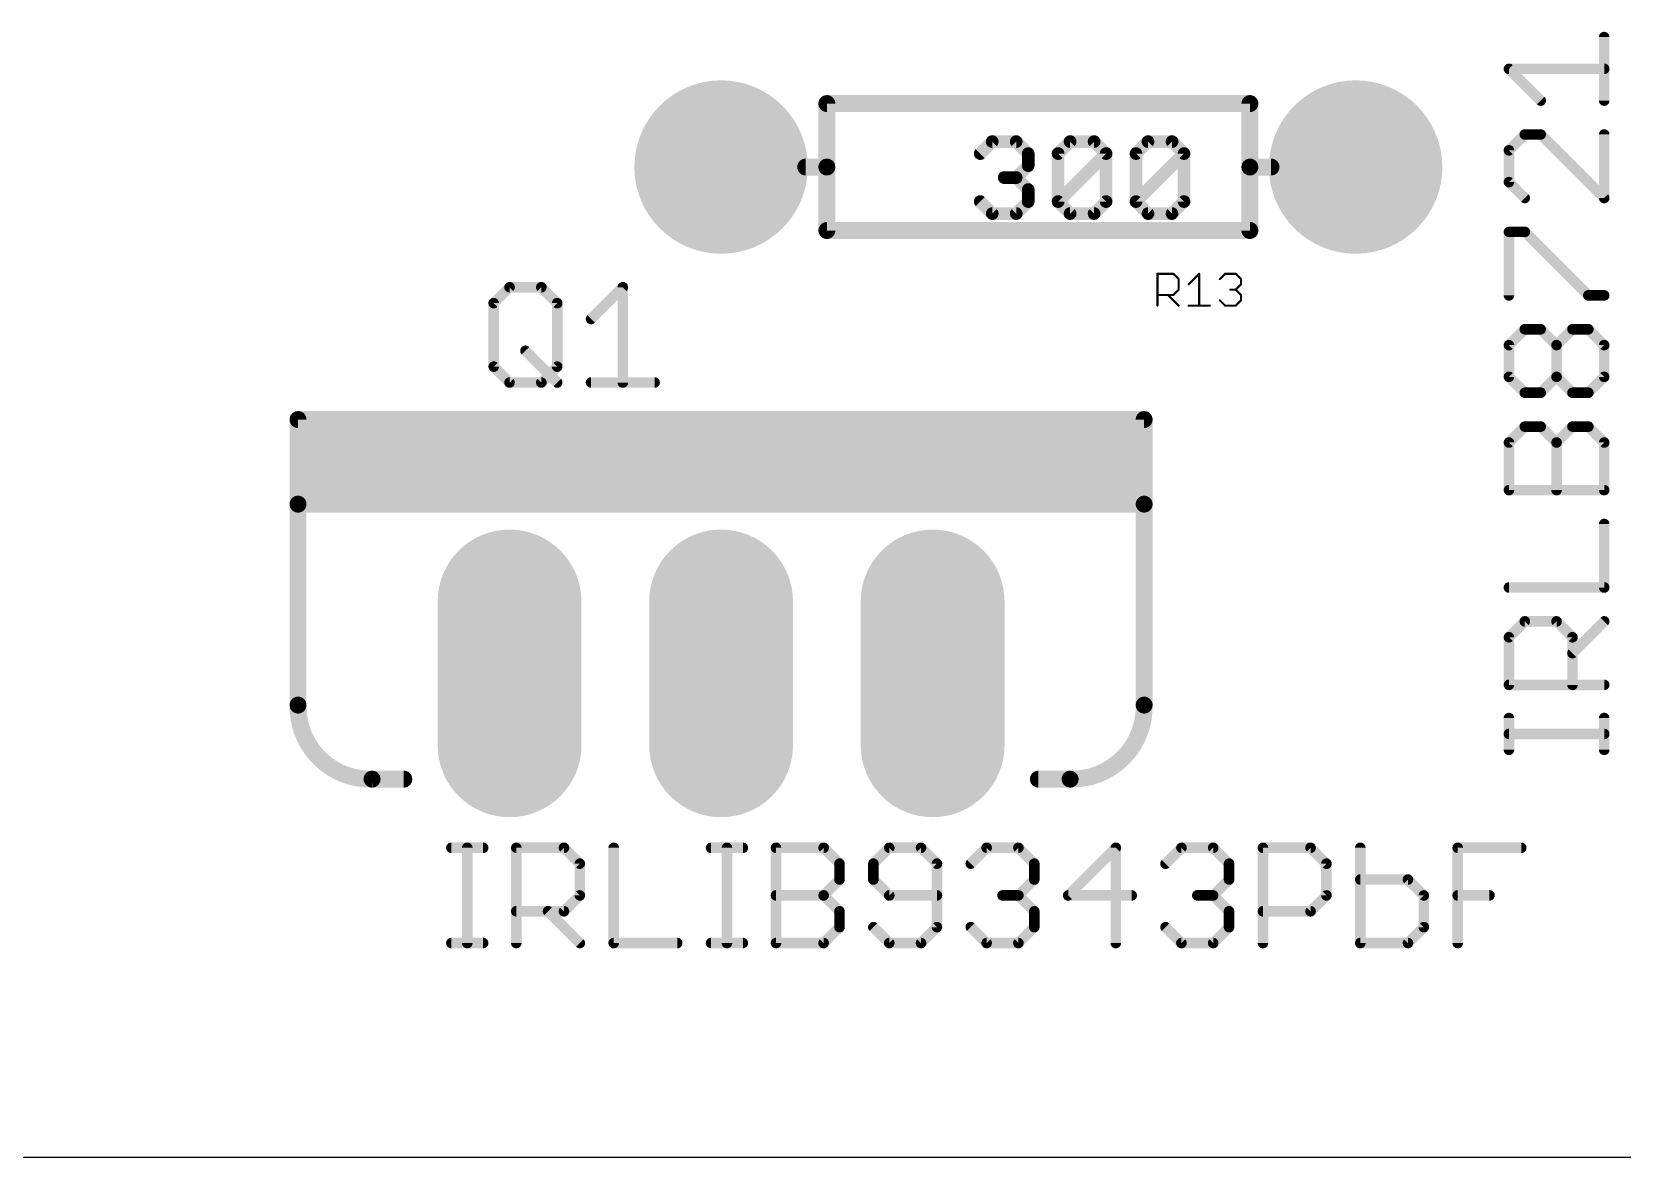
# Model space of a CAD drawing. Extents: x 0 to 100, y 0 to 40.
# Drawn here: x 67.65 to 86.75, y 0 to 13.51 of the extents above; entities that cross this region are included whole.
import ezdxf

# ---------------------------------------------------------------- set-up
doc = ezdxf.new("R2010")
doc.units = 0
for name, color, linetype in [('17', 94, 'CONTINUOUS'), ('20', 178, 'CONTINUOUS'), ('21', 250, 'CONTINUOUS'), ('25', 250, 'CONTINUOUS'), ('27', 250, 'CONTINUOUS'), ('29', 250, 'CONTINUOUS')]:
    doc.layers.add(name, color=color, linetype=linetype)

# ---------------------------------------------------------------- blocks, each defined once
blk = doc.blocks.new('RECT')
blk.add_solid([(-0.5, -0.5), (0.5, -0.5), (-0.5, 0.5), (0.5, 0.5)])
blk = doc.blocks.new('LONGP100')
at = {"const_width": 1}
blk.add_lwpolyline([(-0.5, 0), (0.5, 0)], dxfattribs=at)
at = {"const_width": 0.5}
for points in [[(-0.5, 0.25, 1), (-0.5, -0.25)], [(0.5, -0.25, 1), (0.5, 0.25)]]:
    blk.add_lwpolyline(points, format="xyb", dxfattribs=at)
blk = doc.blocks.new('ROUNDP')
at = {"const_width": 0.5}
blk.add_lwpolyline([(0, -0.25, 1), (0, 0.25, 1), (0, -0.25)], format="xyb", dxfattribs=at)

msp = doc.modelspace()

# ---------------------------------------------------------------- linework, layer by layer
at = {"layer": '20'}
msp.add_line((20, 0), (91, 0), dxfattribs=at)
at = {"layer": '21'}
for points, const_width in [([(77.2, 11.89), (77.2, 12.652)], 0.2032), ([(77.2, 12.652), (82.28, 12.652)], 0.2032), ([(82.28, 12.652), (82.28, 11.89)], 0.2032), ([(79.0416, 12.0515), (79.1857, 12.1955)], 0.1524), ([(79.1857, 12.1955), (79.4738, 12.1955)], 0.1524), ([(79.4738, 12.1955), (79.6179, 12.0515)], 0.1524), ([(79.9772, 12.0515), (80.1212, 12.1955)], 0.1524), ([(80.1212, 12.1955), (80.4093, 12.1955)], 0.1524), ([(80.4093, 12.1955), (80.5534, 12.0515)], 0.1524), ([(80.9127, 12.0515), (81.0567, 12.1955)], 0.1524), ([(81.0567, 12.1955), (81.3449, 12.1955)], 0.1524), ([(81.3449, 12.1955), (81.4889, 12.0515)], 0.1524), ([(79.6179, 12.0515), (79.6179, 11.9074)], 0.1524), ([(79.9772, 11.4753), (79.9772, 12.0515)], 0.1524), ([(79.9772, 11.4753), (80.5534, 12.0515)], 0.1524), ([(80.5534, 12.0515), (80.5534, 11.4753)], 0.1524), ([(80.9127, 11.4753), (80.9127, 12.0515)], 0.1524), ([(80.9127, 11.4753), (81.4889, 12.0515)], 0.1524), ([(81.4889, 12.0515), (81.4889, 11.4753)], 0.1524), ([(77.2, 11.89), (76.946, 11.89)], 0.2032), ([(77.2, 11.128), (77.2, 11.89)], 0.2032), ([(79.6179, 11.9074), (79.4738, 11.7634)], 0.1524), ([(82.28, 11.89), (82.28, 11.128)], 0.2032), ([(82.28, 11.89), (82.534, 11.89)], 0.2032), ([(79.4738, 11.7634), (79.3298, 11.7634)], 0.1524), ([(79.4738, 11.7634), (79.6179, 11.6193)], 0.1524), ([(79.6179, 11.6193), (79.6179, 11.4753)], 0.1524), ([(79.1857, 11.3312), (79.0416, 11.4753)], 0.1524), ([(79.6179, 11.4753), (79.4738, 11.3312)], 0.1524), ([(80.1212, 11.3312), (79.9772, 11.4753)], 0.1524), ([(80.5534, 11.4753), (80.4093, 11.3312)], 0.1524), ([(81.0567, 11.3312), (80.9127, 11.4753)], 0.1524), ([(81.4889, 11.4753), (81.3449, 11.3312)], 0.1524), ([(79.4738, 11.3312), (79.1857, 11.3312)], 0.1524), ([(80.4093, 11.3312), (80.1212, 11.3312)], 0.1524), ([(81.3449, 11.3312), (81.0567, 11.3312)], 0.1524), ([(82.28, 11.128), (77.2, 11.128)], 0.2032), ([(70.85, 7.842), (70.85, 8.858)], 0.2032), ([(70.85, 8.858), (81.01, 8.858)], 0.2032), ([(81.01, 8.858), (81.01, 7.842)], 0.2032), ([(70.85, 7.842), (70.85, 5.429)], 0.2032), ([(81.01, 7.842), (70.85, 7.842)], 0.2032), ([(81.01, 7.842), (81.01, 5.429)], 0.2032), ([(71.739, 4.54), (72.12, 4.54)], 0.2032), ([(80.121, 4.54), (79.74, 4.54)], 0.2032)]:
    msp.add_lwpolyline(points, dxfattribs=dict(at, const_width=const_width))
for points, const_width in [([(77.2508, 12.652, 1), (77.1492, 12.652)], 0.1016), ([(77.2, 12.7028, 1), (77.2, 12.6012)], 0.1016), ([(82.3308, 12.652, 1), (82.2292, 12.652)], 0.1016), ([(82.28, 12.6012, 1), (82.28, 12.7028)], 0.1016), ([(79.1857, 12.2336, 1), (79.1857, 12.1574)], 0.0762), ([(79.2126, 12.1686, 1), (79.1588, 12.2225)], 0.0762), ([(79.5008, 12.2225, 1), (79.4469, 12.1686)], 0.0762), ([(79.4738, 12.1574, 1), (79.4738, 12.2336)], 0.0762), ([(80.1212, 12.2336, 1), (80.1212, 12.1574)], 0.0762), ([(80.1482, 12.1686, 1), (80.0943, 12.2225)], 0.0762), ([(80.4363, 12.2225, 1), (80.3824, 12.1686)], 0.0762), ([(80.4093, 12.1574, 1), (80.4093, 12.2336)], 0.0762), ([(81.0567, 12.2336, 1), (81.0567, 12.1574)], 0.0762), ([(81.0837, 12.1686, 1), (81.0298, 12.2225)], 0.0762), ([(81.3718, 12.2225, 1), (81.3179, 12.1686)], 0.0762), ([(81.3449, 12.1574, 1), (81.3449, 12.2336)], 0.0762), ([(79.0147, 12.0784, 1), (79.0686, 12.0245)], 0.0762), ([(79.656, 12.0515, 1), (79.5798, 12.0515)], 0.0762), ([(79.5909, 12.0245, 1), (79.6448, 12.0784)], 0.0762), ([(79.9502, 12.0784, 1), (80.0041, 12.0245)], 0.0762), ([(80.0153, 12.0515, 1), (79.9391, 12.0515)], 0.0762), ([(80.5915, 12.0515, 1), (80.5153, 12.0515)], 0.0762), ([(80.5803, 12.0245, 1), (80.5264, 12.0784)], 0.0762), ([(80.5264, 12.0245, 1), (80.5803, 12.0784)], 0.0762), ([(80.8857, 12.0784, 1), (80.9396, 12.0245)], 0.0762), ([(80.9508, 12.0515, 1), (80.8746, 12.0515)], 0.0762), ([(81.527, 12.0515, 1), (81.4508, 12.0515)], 0.0762), ([(81.5158, 12.0245, 1), (81.462, 12.0784)], 0.0762), ([(81.462, 12.0245, 1), (81.5158, 12.0784)], 0.0762), ([(76.946, 11.9408, 1), (76.946, 11.8392)], 0.1016), ([(77.2508, 11.89, 1), (77.1492, 11.89)], 0.1016), ([(77.1492, 11.89, 1), (77.2508, 11.89)], 0.1016), ([(77.2, 11.8392, 1), (77.2, 11.9408)], 0.1016), ([(79.5798, 11.9074, 1), (79.656, 11.9074)], 0.0762), ([(79.6448, 11.8805, 1), (79.5909, 11.9344)], 0.0762), ([(82.3308, 11.89, 1), (82.2292, 11.89)], 0.1016), ([(82.28, 11.9408, 1), (82.28, 11.8392)], 0.1016), ([(82.2292, 11.89, 1), (82.3308, 11.89)], 0.1016), ([(82.534, 11.8392, 1), (82.534, 11.9408)], 0.1016), ([(79.3298, 11.8015, 1), (79.3298, 11.7253)], 0.0762), ([(79.5008, 11.7903, 1), (79.4469, 11.7364)], 0.0762), ([(79.4469, 11.7903, 1), (79.5008, 11.7364)], 0.0762), ([(79.4738, 11.7253, 1), (79.4738, 11.8015)], 0.0762), ([(79.656, 11.6193, 1), (79.5798, 11.6193)], 0.0762), ([(79.5909, 11.5924, 1), (79.6448, 11.6463)], 0.0762), ([(79.0686, 11.5022, 1), (79.0147, 11.4483)], 0.0762), ([(79.5798, 11.4753, 1), (79.656, 11.4753)], 0.0762), ([(79.6448, 11.4483, 1), (79.5909, 11.5022)], 0.0762), ([(80.0041, 11.5022, 1), (79.9502, 11.4483)], 0.0762), ([(79.9502, 11.5022, 1), (80.0041, 11.4483)], 0.0762), ([(79.9391, 11.4753, 1), (80.0153, 11.4753)], 0.0762), ([(80.5153, 11.4753, 1), (80.5915, 11.4753)], 0.0762), ([(80.5803, 11.4483, 1), (80.5264, 11.5022)], 0.0762), ([(80.9396, 11.5022, 1), (80.8857, 11.4483)], 0.0762), ([(80.8857, 11.5022, 1), (80.9396, 11.4483)], 0.0762), ([(80.8746, 11.4753, 1), (80.9508, 11.4753)], 0.0762), ([(81.4508, 11.4753, 1), (81.527, 11.4753)], 0.0762), ([(81.5158, 11.4483, 1), (81.462, 11.5022)], 0.0762), ([(79.1857, 11.3693, 1), (79.1857, 11.2931)], 0.0762), ([(79.1588, 11.3043, 1), (79.2126, 11.3581)], 0.0762), ([(79.4469, 11.3581, 1), (79.5008, 11.3043)], 0.0762), ([(79.4738, 11.2931, 1), (79.4738, 11.3693)], 0.0762), ([(80.1212, 11.3693, 1), (80.1212, 11.2931)], 0.0762), ([(80.0943, 11.3043, 1), (80.1482, 11.3581)], 0.0762), ([(80.3824, 11.3581, 1), (80.4363, 11.3043)], 0.0762), ([(80.4093, 11.2931, 1), (80.4093, 11.3693)], 0.0762), ([(81.0567, 11.3693, 1), (81.0567, 11.2931)], 0.0762), ([(81.0298, 11.3043, 1), (81.0837, 11.3581)], 0.0762), ([(81.3179, 11.3581, 1), (81.3718, 11.3043)], 0.0762), ([(81.3449, 11.2931, 1), (81.3449, 11.3693)], 0.0762), ([(77.2, 11.1788, 1), (77.2, 11.0772)], 0.1016), ([(77.1492, 11.128, 1), (77.2508, 11.128)], 0.1016), ([(82.2292, 11.128, 1), (82.3308, 11.128)], 0.1016), ([(82.28, 11.0772, 1), (82.28, 11.1788)], 0.1016), ([(70.9008, 8.858, 1), (70.7992, 8.858)], 0.1016), ([(70.85, 8.9088, 1), (70.85, 8.8072)], 0.1016), ([(81.0608, 8.858, 1), (80.9592, 8.858)], 0.1016), ([(81.01, 8.8072, 1), (81.01, 8.9088)], 0.1016), ([(70.9008, 7.842, 1), (70.7992, 7.842)], 0.1016), ([(70.85, 7.8928, 1), (70.85, 7.7912)], 0.1016), ([(70.7992, 7.842, 1), (70.9008, 7.842)], 0.1016), ([(81.0608, 7.842, 1), (80.9592, 7.842)], 0.1016), ([(80.9592, 7.842, 1), (81.0608, 7.842)], 0.1016), ([(81.01, 7.7912, 1), (81.01, 7.8928)], 0.1016), ([(70.85, 5.429, 0.4286), (71.739, 4.54)], 0.2032), ([(70.9008, 5.4278, 1), (70.7992, 5.4302)], 0.1016), ([(70.7992, 5.429, 1), (70.9008, 5.429)], 0.1016), ([(80.121, 4.54, 0.4286), (81.01, 5.429)], 0.2032), ([(81.0608, 5.4302, 1), (80.9592, 5.4278)], 0.1016), ([(80.9592, 5.429, 1), (81.0608, 5.429)], 0.1016), ([(71.739, 4.5908, 1), (71.739, 4.4892)], 0.1016), ([(71.7402, 4.4892, 1), (71.7378, 4.5908)], 0.1016), ([(72.12, 4.4892, 1), (72.12, 4.5908)], 0.1016), ([(79.74, 4.5908, 1), (79.74, 4.4892)], 0.1016), ([(80.1222, 4.5908, 1), (80.1198, 4.4892)], 0.1016), ([(80.121, 4.4892, 1), (80.121, 4.5908)], 0.1016)]:
    msp.add_lwpolyline(points, format="xyb", dxfattribs=dict(at, const_width=const_width))
at = {"layer": '25'}
for points, const_width in [([(73.1995, 10.2558), (73.3902, 10.4465)], 0.127), ([(73.3902, 10.4465), (73.7715, 10.4465)], 0.127), ([(73.7715, 10.4465), (73.9622, 10.2558)], 0.127), ([(74.3689, 10.0652), (74.7502, 10.4465)], 0.127), ([(74.7502, 10.4465), (74.7502, 9.3025)], 0.127), ([(81.1701, 10.2263), (81.1701, 10.6076)], 0.0254), ([(81.1701, 10.6076), (81.3607, 10.6076)], 0.0254), ([(81.3607, 10.6076), (81.4243, 10.5441)], 0.0254), ([(81.4243, 10.5441), (81.4243, 10.417)], 0.0254), ([(81.5443, 10.4805), (81.6714, 10.6076)], 0.0254), ([(81.6714, 10.6076), (81.6714, 10.2263)], 0.0254), ([(81.9185, 10.5441), (81.982, 10.6076)], 0.0254), ([(81.982, 10.6076), (82.1092, 10.6076)], 0.0254), ([(82.1092, 10.6076), (82.1727, 10.5441)], 0.0254), ([(82.1727, 10.5441), (82.1727, 10.4805)], 0.0254), ([(73.1995, 9.4932), (73.1995, 10.2558)], 0.127), ([(73.9622, 10.2558), (73.9622, 9.4932)], 0.127), ([(81.3607, 10.3534), (81.1701, 10.3534)], 0.0254), ([(81.2972, 10.3534), (81.4243, 10.2263)], 0.0254), ([(81.4243, 10.417), (81.3607, 10.3534)], 0.0254), ([(82.1092, 10.417), (82.0456, 10.417)], 0.0254), ([(82.1727, 10.4805), (82.1092, 10.417)], 0.0254), ([(82.1092, 10.417), (82.1727, 10.3534)], 0.0254), ([(82.1727, 10.3534), (82.1727, 10.2899)], 0.0254), ([(81.5443, 10.2263), (81.7985, 10.2263)], 0.0254), ([(81.982, 10.2263), (81.9185, 10.2899)], 0.0254), ([(82.1092, 10.2263), (81.982, 10.2263)], 0.0254), ([(82.1727, 10.2899), (82.1092, 10.2263)], 0.0254), ([(73.5808, 9.6838), (73.9622, 9.3025)], 0.127), ([(73.3902, 9.3025), (73.1995, 9.4932)], 0.127), ([(73.9622, 9.4932), (73.7715, 9.3025)], 0.127), ([(73.7715, 9.3025), (73.3902, 9.3025)], 0.127), ([(74.3689, 9.3025), (75.1315, 9.3025)], 0.127)]:
    msp.add_lwpolyline(points, dxfattribs=dict(at, const_width=const_width))
for points, const_width in [([(73.3902, 10.4782, 1), (73.3902, 10.4147)], 0.0635), ([(73.4126, 10.424, 1), (73.3677, 10.4689)], 0.0635), ([(73.7939, 10.4689, 1), (73.749, 10.424)], 0.0635), ([(73.7715, 10.4147, 1), (73.7715, 10.4782)], 0.0635), ([(74.782, 10.4465, 1), (74.7185, 10.4465)], 0.0635), ([(74.7727, 10.424, 1), (74.7278, 10.4689)], 0.0635), ([(81.1701, 10.614, 1), (81.1701, 10.6013)], 0.0127), ([(81.1764, 10.6076, 1), (81.1637, 10.6076)], 0.0127), ([(81.3652, 10.6121, 1), (81.3563, 10.6031)], 0.0127), ([(81.3607, 10.6013, 1), (81.3607, 10.614)], 0.0127), ([(81.4306, 10.5441, 1), (81.4179, 10.5441)], 0.0127), ([(81.4198, 10.5396, 1), (81.4288, 10.5486)], 0.0127), ([(81.6777, 10.6076, 1), (81.665, 10.6076)], 0.0127), ([(81.6759, 10.6031, 1), (81.6669, 10.6121)], 0.0127), ([(81.914, 10.5486, 1), (81.923, 10.5396)], 0.0127), ([(81.982, 10.614, 1), (81.982, 10.6013)], 0.0127), ([(81.9865, 10.6031, 1), (81.9776, 10.6121)], 0.0127), ([(82.1136, 10.6121, 1), (82.1047, 10.6031)], 0.0127), ([(82.1092, 10.6013, 1), (82.1092, 10.614)], 0.0127), ([(82.1791, 10.5441, 1), (82.1664, 10.5441)], 0.0127), ([(82.1682, 10.5396, 1), (82.1772, 10.5486)], 0.0127), ([(73.2313, 10.2558, 1), (73.1677, 10.2558)], 0.0635), ([(73.9939, 10.2558, 1), (73.9304, 10.2558)], 0.0635), ([(81.1701, 10.3598, 1), (81.1701, 10.3471)], 0.0127), ([(81.3017, 10.3579, 1), (81.2927, 10.3489)], 0.0127), ([(81.3563, 10.3579, 1), (81.3652, 10.3489)], 0.0127), ([(81.3607, 10.3471, 1), (81.3607, 10.3598)], 0.0127), ([(81.4179, 10.417, 1), (81.4306, 10.417)], 0.0127), ([(81.4288, 10.4125, 1), (81.4198, 10.4215)], 0.0127), ([(81.5398, 10.485, 1), (81.5488, 10.476)], 0.0127), ([(82.0456, 10.4233, 1), (82.0456, 10.4106)], 0.0127), ([(82.1136, 10.4215, 1), (82.1047, 10.4125)], 0.0127), ([(82.1047, 10.4215, 1), (82.1136, 10.4125)], 0.0127), ([(82.1092, 10.4106, 1), (82.1092, 10.4233)], 0.0127), ([(82.1664, 10.4805, 1), (82.1791, 10.4805)], 0.0127), ([(82.1791, 10.3534, 1), (82.1664, 10.3534)], 0.0127), ([(82.1772, 10.476, 1), (82.1682, 10.485)], 0.0127), ([(82.1682, 10.3489, 1), (82.1772, 10.3579)], 0.0127), ([(73.177, 10.2783, 1), (73.222, 10.2334)], 0.0635), ([(73.9397, 10.2334, 1), (73.9846, 10.2783)], 0.0635), ([(81.1637, 10.2263, 1), (81.1764, 10.2263)], 0.0127), ([(81.4198, 10.2218, 1), (81.4288, 10.2308)], 0.0127), ([(81.5443, 10.2326, 1), (81.5443, 10.22)], 0.0127), ([(81.665, 10.2263, 1), (81.6777, 10.2263)], 0.0127), ([(81.7985, 10.22, 1), (81.7985, 10.2326)], 0.0127), ([(81.923, 10.2943, 1), (81.914, 10.2854)], 0.0127), ([(81.982, 10.2326, 1), (81.982, 10.22)], 0.0127), ([(81.9776, 10.2218, 1), (81.9865, 10.2308)], 0.0127), ([(82.1047, 10.2308, 1), (82.1136, 10.2218)], 0.0127), ([(82.1092, 10.22, 1), (82.1092, 10.2326)], 0.0127), ([(82.1664, 10.2899, 1), (82.1791, 10.2899)], 0.0127), ([(82.1772, 10.2854, 1), (82.1682, 10.2943)], 0.0127), ([(74.3464, 10.0876, 1), (74.3913, 10.0427)], 0.0635), ([(73.6033, 9.7063, 1), (73.5584, 9.6614)], 0.0635), ([(73.222, 9.5156, 1), (73.177, 9.4707)], 0.0635), ([(73.9846, 9.4707, 1), (73.9397, 9.5156)], 0.0635), ([(73.1677, 9.4932, 1), (73.2313, 9.4932)], 0.0635), ([(73.3902, 9.3343, 1), (73.3902, 9.2707)], 0.0635), ([(73.7715, 9.2707, 1), (73.7715, 9.3343)], 0.0635), ([(73.9304, 9.4932, 1), (73.9939, 9.4932)], 0.0635), ([(74.3689, 9.3343, 1), (74.3689, 9.2707)], 0.0635), ([(75.1315, 9.2707, 1), (75.1315, 9.3343)], 0.0635), ([(73.3677, 9.28, 1), (73.4126, 9.325)], 0.0635), ([(73.749, 9.325, 1), (73.7939, 9.28)], 0.0635), ([(73.9397, 9.28, 1), (73.9846, 9.325)], 0.0635), ([(74.7185, 9.3025, 1), (74.782, 9.3025)], 0.0635)]:
    msp.add_lwpolyline(points, format="xyb", dxfattribs=dict(at, const_width=const_width))
at = {"layer": '27', "const_width": 0.127}
for points in [[(86.5345, 12.6879), (86.5345, 13.4505)], [(85.7719, 12.6879), (85.3905, 13.0692)], [(85.3905, 13.0692), (86.5345, 13.0692)], [(85.5812, 12.2811), (85.3905, 12.0905)], [(85.7719, 12.2811), (85.5812, 12.2811)], [(86.5345, 11.5185), (85.7719, 12.2811)], [(86.5345, 12.2811), (86.5345, 11.5185)], [(85.3905, 12.0905), (85.3905, 11.7092)], [(85.3905, 11.7092), (85.5812, 11.5185)], [(85.3905, 10.3491), (85.3905, 11.1117)], [(85.3905, 11.1117), (85.5812, 11.1117)], [(85.5812, 11.1117), (86.3438, 10.3491)], [(86.3438, 10.3491), (86.5345, 10.3491)], [(85.3905, 9.7517), (85.5812, 9.9423)], [(85.5812, 9.9423), (85.7719, 9.9423)], [(85.7719, 9.9423), (85.9625, 9.7517)], [(85.9625, 9.7517), (86.1532, 9.9423)], [(86.1532, 9.9423), (86.3438, 9.9423)], [(86.3438, 9.9423), (86.5345, 9.7517)], [(85.3905, 9.3704), (85.3905, 9.7517)], [(85.9625, 9.3704), (85.9625, 9.7517)], [(86.5345, 9.7517), (86.5345, 9.3704)], [(85.5812, 9.1797), (85.3905, 9.3704)], [(85.9625, 9.3704), (85.7719, 9.1797)], [(86.1532, 9.1797), (85.9625, 9.3704)], [(86.5345, 9.3704), (86.3438, 9.1797)], [(85.7719, 9.1797), (85.5812, 9.1797)], [(86.3438, 9.1797), (86.1532, 9.1797)], [(85.3905, 8.5823), (85.5812, 8.7729)], [(85.5812, 8.7729), (85.7719, 8.7729)], [(85.7719, 8.7729), (85.9625, 8.5823)], [(85.9625, 8.5823), (86.1532, 8.7729)], [(86.1532, 8.7729), (86.3438, 8.7729)], [(86.3438, 8.7729), (86.5345, 8.5823)], [(85.3905, 8.0103), (85.3905, 8.5823)], [(85.9625, 8.0103), (85.9625, 8.5823)], [(86.5345, 8.5823), (86.5345, 8.0103)], [(86.5345, 8.0103), (85.3905, 8.0103)], [(86.5345, 6.8409), (86.5345, 7.6036)], [(85.3905, 6.8409), (86.5345, 6.8409)], [(85.3905, 6.2435), (85.5812, 6.4342)], [(85.5812, 6.4342), (85.9625, 6.4342)], [(85.9625, 6.4342), (86.1532, 6.2435)], [(86.1532, 6.0528), (86.5345, 6.4342)], [(85.3905, 5.6715), (85.3905, 6.2435)], [(86.1532, 6.2435), (86.1532, 5.6715)], [(86.5345, 5.6715), (85.3905, 5.6715)], [(85.3905, 4.8919), (85.3905, 5.2732)], [(86.5345, 4.8919), (86.5345, 5.2732)], [(86.5345, 5.0826), (85.3905, 5.0826)], [(72.6915, 3.7155), (73.0728, 3.7155)], [(72.8822, 2.5715), (72.8822, 3.7155)], [(73.4711, 2.5715), (73.4711, 3.7155)], [(73.4711, 3.7155), (74.0431, 3.7155)], [(74.0431, 3.7155), (74.2337, 3.5248)], [(74.6405, 3.7155), (74.6405, 2.5715)], [(75.8099, 3.7155), (76.1912, 3.7155)], [(76.0006, 2.5715), (76.0006, 3.7155)], [(76.5895, 2.5715), (76.5895, 3.7155)], [(76.5895, 3.7155), (77.1615, 3.7155)], [(77.1615, 3.7155), (77.3521, 3.5248)], [(77.9495, 3.7155), (77.7589, 3.5248)], [(78.3309, 3.7155), (77.9495, 3.7155)], [(78.5215, 3.5248), (78.3309, 3.7155)], [(78.9283, 3.5248), (79.1189, 3.7155)], [(79.1189, 3.7155), (79.5003, 3.7155)], [(79.5003, 3.7155), (79.6909, 3.5248)], [(80.6697, 3.7155), (80.0977, 3.1435)], [(80.6697, 2.5715), (80.6697, 3.7155)], [(81.2671, 3.5248), (81.4577, 3.7155)], [(81.4577, 3.7155), (81.8391, 3.7155)], [(81.8391, 3.7155), (82.0297, 3.5248)], [(82.4365, 2.5715), (82.4365, 3.7155)], [(82.4365, 3.7155), (83.0085, 3.7155)], [(83.0085, 3.7155), (83.1991, 3.5248)], [(83.6059, 3.7155), (83.6059, 2.5715)], [(84.7753, 2.5715), (84.7753, 3.7155)], [(84.7753, 3.7155), (85.5379, 3.7155)], [(74.2337, 3.5248), (74.2337, 3.1435)], [(77.3521, 3.5248), (77.3521, 3.3342)], [(77.7589, 3.5248), (77.7589, 3.3342)], [(78.5215, 2.7622), (78.5215, 3.5248)], [(79.6909, 3.5248), (79.6909, 3.3342)], [(82.0297, 3.5248), (82.0297, 3.3342)], [(83.1991, 3.5248), (83.1991, 3.1435)], [(77.3521, 3.3342), (77.1615, 3.1435)], [(77.7589, 3.3342), (77.9495, 3.1435)], [(79.6909, 3.3342), (79.5003, 3.1435)], [(82.0297, 3.3342), (81.8391, 3.1435)], [(84.1779, 3.3342), (83.6059, 3.3342)], [(84.3685, 3.1435), (84.1779, 3.3342)], [(74.2337, 3.1435), (74.0431, 2.9528)], [(76.5895, 3.1435), (77.1615, 3.1435)], [(77.1615, 3.1435), (77.3521, 2.9528)], [(77.9495, 3.1435), (78.5215, 3.1435)], [(79.5003, 3.1435), (79.3096, 3.1435)], [(79.5003, 3.1435), (79.6909, 2.9528)], [(80.0977, 3.1435), (80.8603, 3.1435)], [(81.8391, 3.1435), (81.6484, 3.1435)], [(81.8391, 3.1435), (82.0297, 2.9528)], [(83.1991, 3.1435), (83.0085, 2.9528)], [(84.3685, 2.7622), (84.3685, 3.1435)], [(84.7753, 3.1435), (85.1566, 3.1435)], [(74.0431, 2.9528), (73.4711, 2.9528)], [(73.8524, 2.9528), (74.2337, 2.5715)], [(77.3521, 2.9528), (77.3521, 2.7622)], [(79.6909, 2.9528), (79.6909, 2.7622)], [(82.0297, 2.9528), (82.0297, 2.7622)], [(83.0085, 2.9528), (82.4365, 2.9528)], [(77.3521, 2.7622), (77.1615, 2.5715)], [(77.7589, 2.7622), (77.9495, 2.5715)], [(78.3309, 2.5715), (78.5215, 2.7622)], [(79.1189, 2.5715), (78.9283, 2.7622)], [(79.6909, 2.7622), (79.5003, 2.5715)], [(81.4577, 2.5715), (81.2671, 2.7622)], [(82.0297, 2.7622), (81.8391, 2.5715)], [(84.1779, 2.5715), (84.3685, 2.7622)], [(72.6915, 2.5715), (73.0728, 2.5715)], [(74.6405, 2.5715), (75.4031, 2.5715)], [(75.8099, 2.5715), (76.1912, 2.5715)], [(77.1615, 2.5715), (76.5895, 2.5715)], [(77.9495, 2.5715), (78.3309, 2.5715)], [(79.5003, 2.5715), (79.1189, 2.5715)], [(81.8391, 2.5715), (81.4577, 2.5715)], [(83.6059, 2.5715), (84.1779, 2.5715)]]:
    msp.add_lwpolyline(points, dxfattribs=at)
at = {"layer": '27', "const_width": 0.0635}
for points in [[(86.5663, 13.4505, 1), (86.5028, 13.4505)], [(85.3905, 13.101, 1), (85.3905, 13.0375)], [(85.413, 13.0917, 1), (85.3681, 13.0468)], [(86.5345, 13.0375, 1), (86.5345, 13.101)], [(85.7494, 12.6654, 1), (85.7943, 12.7103)], [(86.5028, 12.6879, 1), (86.5663, 12.6879)], [(85.5812, 12.3129, 1), (85.5812, 12.2494)], [(85.6036, 12.2587, 1), (85.5587, 12.3036)], [(85.7943, 12.3036, 1), (85.7494, 12.2587)], [(85.7719, 12.2494, 1), (85.7719, 12.3129)], [(86.5663, 12.2811, 1), (86.5028, 12.2811)], [(85.4223, 12.0905, 1), (85.3588, 12.0905)], [(85.3681, 12.1129, 1), (85.413, 12.068)], [(85.3588, 11.7092, 1), (85.4223, 11.7092)], [(85.413, 11.7316, 1), (85.3681, 11.6867)], [(85.5587, 11.496, 1), (85.6036, 11.5409)], [(86.5028, 11.5185, 1), (86.5663, 11.5185)], [(86.512, 11.496, 1), (86.557, 11.5409)], [(85.3905, 11.1435, 1), (85.3905, 11.08)], [(85.4223, 11.1117, 1), (85.3588, 11.1117)], [(85.6036, 11.1342, 1), (85.5587, 11.0893)], [(85.5812, 11.08, 1), (85.5812, 11.1435)], [(85.3588, 10.3491, 1), (85.4223, 10.3491)], [(86.3438, 10.3808, 1), (86.3438, 10.3173)], [(86.3214, 10.3266, 1), (86.3663, 10.3715)], [(86.5345, 10.3173, 1), (86.5345, 10.3808)], [(85.5812, 9.9741, 1), (85.5812, 9.9106)], [(85.6036, 9.9199, 1), (85.5587, 9.9648)], [(85.7943, 9.9648, 1), (85.7494, 9.9199)], [(85.7719, 9.9106, 1), (85.7719, 9.9741)], [(86.1532, 9.9741, 1), (86.1532, 9.9106)], [(86.1756, 9.9199, 1), (86.1307, 9.9648)], [(86.3663, 9.9648, 1), (86.3214, 9.9199)], [(86.3438, 9.9106, 1), (86.3438, 9.9741)], [(85.4223, 9.7517, 1), (85.3588, 9.7517)], [(85.3681, 9.7741, 1), (85.413, 9.7292)], [(85.9943, 9.7517, 1), (85.9308, 9.7517)], [(85.9401, 9.7741, 1), (85.985, 9.7292)], [(85.9401, 9.7292, 1), (85.985, 9.7741)], [(86.5663, 9.7517, 1), (86.5028, 9.7517)], [(86.512, 9.7292, 1), (86.557, 9.7741)], [(85.3588, 9.3704, 1), (85.4223, 9.3704)], [(85.413, 9.3928, 1), (85.3681, 9.3479)], [(85.985, 9.3928, 1), (85.9401, 9.3479)], [(85.9308, 9.3704, 1), (85.9943, 9.3704)], [(85.985, 9.3479, 1), (85.9401, 9.3928)], [(86.5028, 9.3704, 1), (86.5663, 9.3704)], [(86.557, 9.3479, 1), (86.512, 9.3928)], [(85.5812, 9.2114, 1), (85.5812, 9.1479)], [(85.5587, 9.1572, 1), (85.6036, 9.2021)], [(85.7494, 9.2021, 1), (85.7943, 9.1572)], [(85.7719, 9.1479, 1), (85.7719, 9.2114)], [(86.1532, 9.2114, 1), (86.1532, 9.1479)], [(86.1307, 9.1572, 1), (86.1756, 9.2021)], [(86.3214, 9.2021, 1), (86.3663, 9.1572)], [(86.3438, 9.1479, 1), (86.3438, 9.2114)], [(85.5812, 8.8047, 1), (85.5812, 8.7412)], [(85.6036, 8.7505, 1), (85.5587, 8.7954)], [(85.7943, 8.7954, 1), (85.7494, 8.7505)], [(85.7719, 8.7412, 1), (85.7719, 8.8047)], [(86.1532, 8.8047, 1), (86.1532, 8.7412)], [(86.1756, 8.7505, 1), (86.1307, 8.7954)], [(86.3663, 8.7954, 1), (86.3214, 8.7505)], [(86.3438, 8.7412, 1), (86.3438, 8.8047)], [(85.4223, 8.5823, 1), (85.3588, 8.5823)], [(85.3681, 8.6047, 1), (85.413, 8.5598)], [(85.9943, 8.5823, 1), (85.9308, 8.5823)], [(85.9401, 8.6047, 1), (85.985, 8.5598)], [(85.9401, 8.5598, 1), (85.985, 8.6047)], [(86.5663, 8.5823, 1), (86.5028, 8.5823)], [(86.512, 8.5598, 1), (86.557, 8.6047)], [(85.3905, 8.042, 1), (85.3905, 7.9785)], [(85.3588, 8.0103, 1), (85.4223, 8.0103)], [(85.9308, 8.0103, 1), (85.9943, 8.0103)], [(86.5028, 8.0103, 1), (86.5663, 8.0103)], [(86.5345, 7.9785, 1), (86.5345, 8.042)], [(86.5663, 7.6036, 1), (86.5028, 7.6036)], [(85.3905, 6.8727, 1), (85.3905, 6.8092)], [(86.5345, 6.8092, 1), (86.5345, 6.8727)], [(86.5028, 6.8409, 1), (86.5663, 6.8409)], [(85.5812, 6.4659, 1), (85.5812, 6.4024)], [(85.6036, 6.4117, 1), (85.5587, 6.4566)], [(85.985, 6.4566, 1), (85.9401, 6.4117)], [(85.9625, 6.4024, 1), (85.9625, 6.4659)], [(86.557, 6.4117, 1), (86.512, 6.4566)], [(85.4223, 6.2435, 1), (85.3588, 6.2435)], [(86.1849, 6.2435, 1), (86.1214, 6.2435)], [(85.3681, 6.2659, 1), (85.413, 6.221)], [(86.1307, 6.221, 1), (86.1756, 6.2659)], [(86.1307, 6.0753, 1), (86.1756, 6.0304)], [(85.3905, 5.7033, 1), (85.3905, 5.6398)], [(86.5345, 5.6398, 1), (86.5345, 5.7033)], [(85.3588, 5.6715, 1), (85.4223, 5.6715)], [(86.1214, 5.6715, 1), (86.1849, 5.6715)], [(85.4223, 5.2732, 1), (85.3588, 5.2732)], [(86.5663, 5.2732, 1), (86.5028, 5.2732)], [(85.3905, 5.1143, 1), (85.3905, 5.0508)], [(86.5345, 5.0508, 1), (86.5345, 5.1143)], [(85.3588, 4.8919, 1), (85.4223, 4.8919)], [(86.5028, 4.8919, 1), (86.5663, 4.8919)], [(72.6915, 3.7472, 1), (72.6915, 3.6837)], [(72.9139, 3.7155, 1), (72.8504, 3.7155)], [(73.0728, 3.6837, 1), (73.0728, 3.7472)], [(73.5028, 3.7155, 1), (73.4393, 3.7155)], [(73.4711, 3.7472, 1), (73.4711, 3.6837)], [(74.0655, 3.7379, 1), (74.0206, 3.693)], [(74.0431, 3.6837, 1), (74.0431, 3.7472)], [(74.6722, 3.7155, 1), (74.6087, 3.7155)], [(75.8099, 3.7472, 1), (75.8099, 3.6837)], [(76.0323, 3.7155, 1), (75.9688, 3.7155)], [(76.1912, 3.6837, 1), (76.1912, 3.7472)], [(76.6212, 3.7155, 1), (76.5577, 3.7155)], [(76.5895, 3.7472, 1), (76.5895, 3.6837)], [(77.1839, 3.7379, 1), (77.139, 3.693)], [(77.1615, 3.6837, 1), (77.1615, 3.7472)], [(77.9495, 3.7472, 1), (77.9495, 3.6837)], [(77.972, 3.693, 1), (77.9271, 3.7379)], [(78.3533, 3.7379, 1), (78.3084, 3.693)], [(78.3309, 3.6837, 1), (78.3309, 3.7472)], [(79.1189, 3.7472, 1), (79.1189, 3.6837)], [(79.1414, 3.693, 1), (79.0965, 3.7379)], [(79.5227, 3.7379, 1), (79.4778, 3.693)], [(79.5003, 3.6837, 1), (79.5003, 3.7472)], [(80.7014, 3.7155, 1), (80.6379, 3.7155)], [(80.6921, 3.693, 1), (80.6472, 3.7379)], [(81.4577, 3.7472, 1), (81.4577, 3.6837)], [(81.4802, 3.693, 1), (81.4353, 3.7379)], [(81.8615, 3.7379, 1), (81.8166, 3.693)], [(81.8391, 3.6837, 1), (81.8391, 3.7472)], [(82.4682, 3.7155, 1), (82.4047, 3.7155)], [(82.4365, 3.7472, 1), (82.4365, 3.6837)], [(83.0309, 3.7379, 1), (82.986, 3.693)], [(83.0085, 3.6837, 1), (83.0085, 3.7472)], [(83.6376, 3.7155, 1), (83.5741, 3.7155)], [(84.807, 3.7155, 1), (84.7435, 3.7155)], [(84.7753, 3.7472, 1), (84.7753, 3.6837)], [(85.5379, 3.6837, 1), (85.5379, 3.7472)], [(74.2655, 3.5248, 1), (74.202, 3.5248)], [(74.2113, 3.5024, 1), (74.2562, 3.5473)], [(77.3839, 3.5248, 1), (77.3204, 3.5248)], [(77.3297, 3.5024, 1), (77.3746, 3.5473)], [(77.7906, 3.5248, 1), (77.7271, 3.5248)], [(77.7364, 3.5473, 1), (77.7813, 3.5024)], [(78.5533, 3.5248, 1), (78.4898, 3.5248)], [(78.4991, 3.5024, 1), (78.544, 3.5473)], [(78.9058, 3.5473, 1), (78.9507, 3.5024)], [(79.7227, 3.5248, 1), (79.6592, 3.5248)], [(79.6685, 3.5024, 1), (79.7134, 3.5473)], [(81.2446, 3.5473, 1), (81.2895, 3.5024)], [(82.0615, 3.5248, 1), (81.998, 3.5248)], [(82.0073, 3.5024, 1), (82.0522, 3.5473)], [(83.2309, 3.5248, 1), (83.1674, 3.5248)], [(83.1767, 3.5024, 1), (83.2216, 3.5473)], [(77.3204, 3.3342, 1), (77.3839, 3.3342)], [(77.3746, 3.3117, 1), (77.3297, 3.3566)], [(77.7271, 3.3342, 1), (77.7906, 3.3342)], [(77.7813, 3.3566, 1), (77.7364, 3.3117)], [(79.6592, 3.3342, 1), (79.7227, 3.3342)], [(79.7134, 3.3117, 1), (79.6685, 3.3566)], [(81.998, 3.3342, 1), (82.0615, 3.3342)], [(82.0522, 3.3117, 1), (82.0073, 3.3566)], [(83.6059, 3.3659, 1), (83.6059, 3.3024)], [(84.2003, 3.3566, 1), (84.1554, 3.3117)], [(84.1779, 3.3024, 1), (84.1779, 3.3659)], [(74.202, 3.1435, 1), (74.2655, 3.1435)], [(74.2562, 3.121, 1), (74.2113, 3.1659)], [(76.5895, 3.1752, 1), (76.5895, 3.1117)], [(77.1839, 3.1659, 1), (77.139, 3.121)], [(77.139, 3.1659, 1), (77.1839, 3.121)], [(77.1615, 3.1117, 1), (77.1615, 3.1752)], [(77.9495, 3.1752, 1), (77.9495, 3.1117)], [(77.9271, 3.121, 1), (77.972, 3.1659)], [(78.5215, 3.1117, 1), (78.5215, 3.1752)], [(79.3096, 3.1752, 1), (79.3096, 3.1117)], [(79.5227, 3.1659, 1), (79.4778, 3.121)], [(79.4778, 3.1659, 1), (79.5227, 3.121)], [(79.5003, 3.1117, 1), (79.5003, 3.1752)], [(80.0977, 3.1752, 1), (80.0977, 3.1117)], [(80.0752, 3.1659, 1), (80.1201, 3.121)], [(80.8603, 3.1117, 1), (80.8603, 3.1752)], [(81.6484, 3.1752, 1), (81.6484, 3.1117)], [(81.8615, 3.1659, 1), (81.8166, 3.121)], [(81.8166, 3.1659, 1), (81.8615, 3.121)], [(81.8391, 3.1117, 1), (81.8391, 3.1752)], [(83.1674, 3.1435, 1), (83.2309, 3.1435)], [(83.2216, 3.121, 1), (83.1767, 3.1659)], [(84.4003, 3.1435, 1), (84.3368, 3.1435)], [(84.3461, 3.121, 1), (84.391, 3.1659)], [(84.7753, 3.1752, 1), (84.7753, 3.1117)], [(85.1566, 3.1117, 1), (85.1566, 3.1752)], [(73.4711, 2.9846, 1), (73.4711, 2.9211)], [(73.8749, 2.9753, 1), (73.83, 2.9304)], [(74.0206, 2.9753, 1), (74.0655, 2.9304)], [(74.0431, 2.9211, 1), (74.0431, 2.9846)], [(77.3839, 2.9528, 1), (77.3204, 2.9528)], [(77.3297, 2.9304, 1), (77.3746, 2.9753)], [(79.7227, 2.9528, 1), (79.6592, 2.9528)], [(79.6685, 2.9304, 1), (79.7134, 2.9753)], [(82.0615, 2.9528, 1), (81.998, 2.9528)], [(82.0073, 2.9304, 1), (82.0522, 2.9753)], [(82.4365, 2.9846, 1), (82.4365, 2.9211)], [(82.986, 2.9753, 1), (83.0309, 2.9304)], [(83.0085, 2.9211, 1), (83.0085, 2.9846)], [(77.3204, 2.7622, 1), (77.3839, 2.7622)], [(77.3746, 2.7397, 1), (77.3297, 2.7846)], [(77.7813, 2.7846, 1), (77.7364, 2.7397)], [(78.4898, 2.7622, 1), (78.5533, 2.7622)], [(78.544, 2.7397, 1), (78.4991, 2.7846)], [(78.9507, 2.7846, 1), (78.9058, 2.7397)], [(79.6592, 2.7622, 1), (79.7227, 2.7622)], [(79.7134, 2.7397, 1), (79.6685, 2.7846)], [(81.2895, 2.7846, 1), (81.2446, 2.7397)], [(81.998, 2.7622, 1), (82.0615, 2.7622)], [(82.0522, 2.7397, 1), (82.0073, 2.7846)], [(84.3368, 2.7622, 1), (84.4003, 2.7622)], [(84.391, 2.7397, 1), (84.3461, 2.7846)], [(72.6915, 2.6033, 1), (72.6915, 2.5398)], [(72.8504, 2.5715, 1), (72.9139, 2.5715)], [(73.0728, 2.5398, 1), (73.0728, 2.6033)], [(73.4393, 2.5715, 1), (73.5028, 2.5715)], [(74.2113, 2.549, 1), (74.2562, 2.594)], [(74.6087, 2.5715, 1), (74.6722, 2.5715)], [(74.6405, 2.6033, 1), (74.6405, 2.5398)], [(75.4031, 2.5398, 1), (75.4031, 2.6033)], [(75.8099, 2.6033, 1), (75.8099, 2.5398)], [(75.9688, 2.5715, 1), (76.0323, 2.5715)], [(76.1912, 2.5398, 1), (76.1912, 2.6033)], [(76.5577, 2.5715, 1), (76.6212, 2.5715)], [(76.5895, 2.6033, 1), (76.5895, 2.5398)], [(77.139, 2.594, 1), (77.1839, 2.549)], [(77.1615, 2.5398, 1), (77.1615, 2.6033)], [(77.9495, 2.6033, 1), (77.9495, 2.5398)], [(77.9271, 2.549, 1), (77.972, 2.594)], [(78.3084, 2.594, 1), (78.3533, 2.549)], [(78.3309, 2.5398, 1), (78.3309, 2.6033)], [(79.1189, 2.6033, 1), (79.1189, 2.5398)], [(79.0965, 2.549, 1), (79.1414, 2.594)], [(79.4778, 2.594, 1), (79.5227, 2.549)], [(79.5003, 2.5398, 1), (79.5003, 2.6033)], [(80.6379, 2.5715, 1), (80.7014, 2.5715)], [(81.4577, 2.6033, 1), (81.4577, 2.5398)], [(81.4353, 2.549, 1), (81.4802, 2.594)], [(81.8166, 2.594, 1), (81.8615, 2.549)], [(81.8391, 2.5398, 1), (81.8391, 2.6033)], [(82.4047, 2.5715, 1), (82.4682, 2.5715)], [(83.5741, 2.5715, 1), (83.6376, 2.5715)], [(83.6059, 2.6033, 1), (83.6059, 2.5398)], [(84.1554, 2.594, 1), (84.2003, 2.549)], [(84.1779, 2.5398, 1), (84.1779, 2.6033)], [(84.7435, 2.5715, 1), (84.807, 2.5715)]]:
    msp.add_lwpolyline(points, format="xyb", dxfattribs=at)

# ---------------------------------------------------------------- block references
at = {"layer": '17'}
for name, p, xscale, yscale, rotation in [('ROUNDP', (75.93, 11.89), 1.8796, 1.8796, 180), ('ROUNDP', (75.93, 11.89), 1.8796, 1.8796, 180), ('ROUNDP', (83.55, 11.89), 1.8796, 1.8796, 180), ('ROUNDP', (83.55, 11.89), 1.8796, 1.8796, 180), ('LONGP100', (73.39, 5.81), 1.524, 1.524, 90), ('LONGP100', (73.39, 5.81), 1.524, 1.524, 90), ('LONGP100', (75.93, 5.81), 1.524, 1.524, 90), ('LONGP100', (75.93, 5.81), 1.524, 1.524, 90), ('LONGP100', (78.47, 5.81), 1.524, 1.524, 90), ('LONGP100', (78.47, 5.81), 1.524, 1.524, 90)]:
    msp.add_blockref(name, p, dxfattribs=dict(at, xscale=xscale, yscale=yscale, rotation=rotation))
at = {"layer": '21', "xscale": 10.16, "yscale": 1.016}
msp.add_blockref('RECT', (75.93, 8.35), dxfattribs=at)
at = {"layer": '29'}
for name, p, xscale, yscale, rotation in [('ROUNDP', (75.93, 11.89), 2.0828, 2.0828, 180), ('ROUNDP', (83.55, 11.89), 2.0828, 2.0828, 180), ('LONGP100', (73.39, 5.81), 1.7272, 1.7272, 90), ('LONGP100', (75.93, 5.81), 1.7272, 1.7272, 90), ('LONGP100', (78.47, 5.81), 1.7272, 1.7272, 90)]:
    msp.add_blockref(name, p, dxfattribs=dict(at, xscale=xscale, yscale=yscale, rotation=rotation))

doc.saveas('drawing.dxf')
